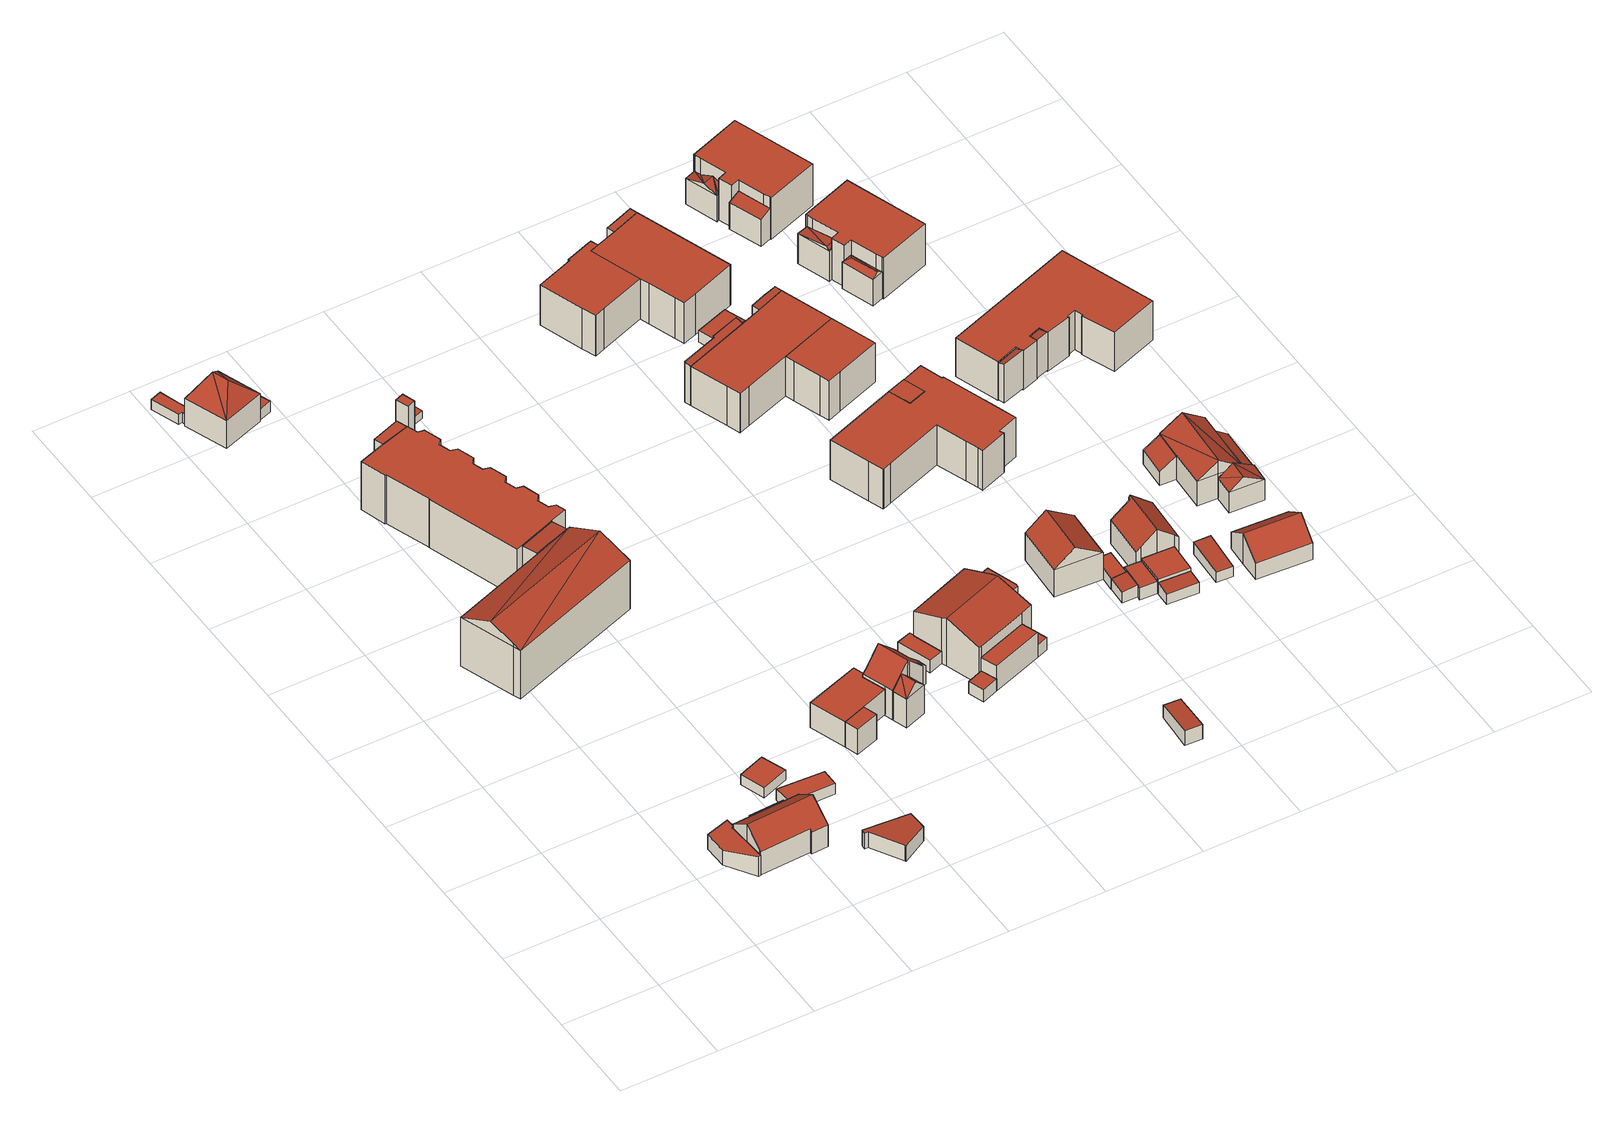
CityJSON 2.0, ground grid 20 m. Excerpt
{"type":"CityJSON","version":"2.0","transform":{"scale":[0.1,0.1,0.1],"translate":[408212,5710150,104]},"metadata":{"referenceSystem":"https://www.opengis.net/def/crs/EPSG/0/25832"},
"CityObjects":{
"building1":{"type":"Building","attributes":{"Gemeindeschluessel":"05978036","Geometrietyp2DReferenz":"3000","function":"31001_2460","roofType":"2100","measuredHeight":4.91},"geometry":[{"type":"MultiSurface","lod":"2","boundaries":[[[0,1,2,3]],[[1,4,5,2]],[[4,6,7,5]],[[6,8,9,7]],[[8,10,11,9]],[[10,12,13,11]],[[12,14,15,13]],[[14,0,3,15]],[[14,12,10,8,6,4,1,0]],[[3,2,5,7,9,11,13,15]]],"semantics":{"surfaces":[{"type":"WallSurface"},{"type":"RoofSurface"},{"type":"GroundSurface"}],"values":[0,0,0,0,0,0,0,0,1,2]}}]},
"building2":{"type":"Building","attributes":{"Gemeindeschluessel":"05978036","Geometrietyp2DReferenz":"3000","function":"31001_1000"},"children":["building2-1","building2-2"]},
"building2-1":{"type":"BuildingPart","attributes":{"roofType":"3100","measuredHeight":8.75},"parents":["building2"],"geometry":[{"type":"MultiSurface","lod":"2","boundaries":[[[16,17,18,19]],[[17,20,21,18]],[[20,22,23,21]],[[22,24,25,23]],[[24,26,27,25]],[[26,28,29,27]],[[28,30,31,29]],[[30,32,33,34,31]],[[35,16,19,36,37]],[[30,28,26,24,22,20,17]],[[17,16,35,32,30]],[[19,18,21,23,25,27,29,31,34,36]],[[37,33,32,35]],[[37,36,34,33]]],"semantics":{"surfaces":[{"type":"WallSurface"},{"type":"RoofSurface"},{"type":"GroundSurface"},{"type":"ClosureSurface"}],"values":[0,0,0,0,0,0,0,0,0,1,1,2,0,3]}}]},
"building2-2":{"type":"BuildingPart","attributes":{"roofType":"2100","measuredHeight":4.16},"parents":["building2"],"geometry":[{"type":"MultiSurface","lod":"2","boundaries":[[[33,38,39,34]],[[38,40,41,39]],[[40,42,43,41]],[[42,44,45,43]],[[44,46,47,45]],[[46,37,36,47]],[[46,44,42,40,38,33,37]],[[36,34,39,41,43,45,47]],[[33,34,36,37]]],"semantics":{"surfaces":[{"type":"WallSurface"},{"type":"RoofSurface"},{"type":"GroundSurface"},{"type":"ClosureSurface"}],"values":[0,0,0,0,0,0,1,2,3]}}]},
"building3":{"type":"Building","attributes":{"Gemeindeschluessel":"05978036","Geometrietyp2DReferenz":"3000","function":"31001_2460","roofType":"1000","measuredHeight":2.38},"geometry":[{"type":"MultiSurface","lod":"2","boundaries":[[[48,49,50,51]],[[49,52,53,50]],[[52,54,55,53]],[[54,48,51,55]],[[54,52,49,48]],[[51,50,53,55]]],"semantics":{"surfaces":[{"type":"WallSurface"},{"type":"RoofSurface"},{"type":"GroundSurface"}],"values":[0,0,0,0,1,2]}}]},
"building4":{"type":"Building","attributes":{"Gemeindeschluessel":"05978036","Geometrietyp2DReferenz":"3000","function":"31001_2460","roofType":"1000","measuredHeight":2.55},"geometry":[{"type":"MultiSurface","lod":"2","boundaries":[[[56,57,58,59]],[[57,60,61,58]],[[60,62,63,61]],[[62,56,59,63]],[[62,60,57,56]],[[59,58,61,63]]],"semantics":{"surfaces":[{"type":"WallSurface"},{"type":"RoofSurface"},{"type":"GroundSurface"}],"values":[0,0,0,0,1,2]}}]},
"building5":{"type":"Building","attributes":{"Gemeindeschluessel":"05978036","Geometrietyp2DReferenz":"3000","function":"31001_2000","roofType":"2100","measuredHeight":3.71},"geometry":[{"type":"MultiSurface","lod":"2","boundaries":[[[64,65,66,67]],[[65,68,69,66]],[[68,70,71,69]],[[70,72,73,71]],[[72,74,75,73]],[[74,76,77,75]],[[76,64,67,77]],[[76,74,72,70,68,65,64]],[[67,66,69,71,73,75,77]]],"semantics":{"surfaces":[{"type":"WallSurface"},{"type":"RoofSurface"},{"type":"GroundSurface"}],"values":[0,0,0,0,0,0,0,1,2]}}]},
"building6":{"type":"Building","attributes":{"Gemeindeschluessel":"05978036","Geometrietyp2DReferenz":"3000","function":"31001_3060","roofType":"3100","measuredHeight":14.71},"geometry":[{"type":"MultiSurface","lod":"2","boundaries":[[[78,79,80,81]],[[79,82,83,80]],[[82,84,85,83]],[[84,86,87,85]],[[86,88,89,87]],[[88,90,91,89]],[[90,92,93,91]],[[92,94,95,93]],[[94,96,97,95]],[[96,98,99,97]],[[98,78,81,99]],[[90,100,101]],[[100,90,88,86,84,82,79,78,98]],[[101,94,92]],[[94,101,100,102]],[[94,102,96]],[[96,102,100,98]],[[90,101,92]],[[81,80,83,85,87,89,91,93,95,97,99]]],"semantics":{"surfaces":[{"type":"WallSurface"},{"type":"RoofSurface"},{"type":"GroundSurface"}],"values":[0,0,0,0,0,0,0,0,0,0,0,1,1,1,1,0,0,0,2]}}]},
"building7":{"type":"Building","attributes":{"Gemeindeschluessel":"05978036","Geometrietyp2DReferenz":"3000","function":"31001_1000"},"children":["building7-1","building7-2"]},
"building7-1":{"type":"BuildingPart","attributes":{"roofType":"3200","measuredHeight":11.27},"parents":["building7"],"geometry":[{"type":"MultiSurface","lod":"2","boundaries":[[[103,104,105,106]],[[104,107,108,105]],[[107,109,110,108]],[[109,111,112,110]],[[111,113,114,115,112]],[[116,117,118,119,120]],[[117,121,122,118]],[[121,103,106,122]],[[109,107,123]],[[121,117,116,113,111,124]],[[121,123,107,104,103]],[[123,121,124]],[[124,109,123]],[[109,124,111]],[[106,105,108,110,112,115,119,118,122]],[[120,114,113,116]],[[120,119,115,114]]],"semantics":{"surfaces":[{"type":"WallSurface"},{"type":"RoofSurface"},{"type":"GroundSurface"},{"type":"ClosureSurface"}],"values":[0,0,0,0,0,0,0,0,1,1,1,1,1,1,2,0,3]}}]},
"building7-2":{"type":"BuildingPart","attributes":{"roofType":"1000","measuredHeight":2.42},"parents":["building7"],"geometry":[{"type":"MultiSurface","lod":"2","boundaries":[[[125,120,119,126]],[[114,127,128,115]],[[127,129,130,128]],[[129,131,132,130]],[[131,133,134,132]],[[133,125,126,134]],[[133,131,129,127,114,120,125]],[[126,119,115,128,130,132,134]],[[115,119,120,114]]],"semantics":{"surfaces":[{"type":"WallSurface"},{"type":"RoofSurface"},{"type":"GroundSurface"},{"type":"ClosureSurface"}],"values":[0,0,0,0,0,0,1,2,3]}}]},
"building8":{"type":"Building","attributes":{"Gemeindeschluessel":"05978036","Geometrietyp2DReferenz":"3000","function":"31001_2460","roofType":"1000","measuredHeight":2.62},"geometry":[{"type":"MultiSurface","lod":"2","boundaries":[[[135,136,137,138]],[[136,139,140,137]],[[139,141,142,140]],[[141,135,138,142]],[[141,139,136,135]],[[138,137,140,142]]],"semantics":{"surfaces":[{"type":"WallSurface"},{"type":"RoofSurface"},{"type":"GroundSurface"}],"values":[0,0,0,0,1,2]}}]},
"building9":{"type":"Building","attributes":{"Gemeindeschluessel":"05978036","Geometrietyp2DReferenz":"3000","function":"31001_3060"},"children":["building9-1","building9-2","building9-3"]},
"building9-1":{"type":"BuildingPart","attributes":{"roofType":"1000","measuredHeight":11.55},"parents":["building9"],"geometry":[{"type":"MultiSurface","lod":"2","boundaries":[[[143,144,145,146]],[[144,147,148,145]],[[149,143,146,150]],[[149,147,144,143]],[[146,145,148,150]],[[150,148,147,149]]],"semantics":{"surfaces":[{"type":"WallSurface"},{"type":"RoofSurface"},{"type":"GroundSurface"},{"type":"ClosureSurface"}],"values":[0,0,0,1,2,3]}}]},
"building9-2":{"type":"BuildingPart","attributes":{"roofType":"1000","measuredHeight":11.58},"parents":["building9"],"geometry":[{"type":"MultiSurface","lod":"2","boundaries":[[[151,152,153]],[[151,154,155,152]],[[154,156,157,155]],[[156,158,159,157]],[[158,160,161,159]],[[160,162,163,161]],[[162,164,165,163]],[[164,166,149,150,165]],[[167,168,169,148,147]],[[168,170,171,169]],[[170,172,173,171]],[[172,174,175,173]],[[174,176,177,175]],[[176,178,179,177]],[[178,180,181,179]],[[180,182,183,181]],[[182,184,185,183]],[[184,186,187,185]],[[186,188,189,187]],[[188,190,191,189]],[[190,192,193,191]],[[192,194,195,193]],[[194,196,197,195]],[[196,198,199,197]],[[198,200,201,199]],[[200,202,203,201]],[[202,204,205,203]],[[204,206,207,205]],[[206,208,209,210,207]],[[208,206,204,202,200,198,196,194,192,190,188,186,184,182,180,178,176,174,172,170,168,167,166,164,162,160,158,156,154,151]],[[152,155,157,159,161,163,165,150,148,169,171,173,175,177,179,181,183,185,187,189,191,193,195,197,199,201,203,205,207,210]],[[147,149,166,167]],[[147,148,150,149]],[[153,209,208,151]],[[153,152,210,209]]],"semantics":{"surfaces":[{"type":"WallSurface"},{"type":"RoofSurface"},{"type":"GroundSurface"},{"type":"ClosureSurface"}],"values":[0,0,0,0,0,0,0,0,0,0,0,0,0,0,0,0,0,0,0,0,0,0,0,0,0,0,0,0,0,1,2,0,3,0,3]}}]},
"building9-3":{"type":"BuildingPart","attributes":{"roofType":"2100","measuredHeight":11.82},"parents":["building9"],"geometry":[{"type":"MultiSurface","lod":"2","boundaries":[[[211,153,152,212]],[[209,213,214,210]],[[213,215,216,214]],[[215,217,218,216]],[[217,219,220,218]],[[219,211,212,220]],[[219,217,215,213,209,153,211]],[[212,152,210,214,216,218,220]],[[210,152,153,209]]],"semantics":{"surfaces":[{"type":"WallSurface"},{"type":"RoofSurface"},{"type":"GroundSurface"},{"type":"ClosureSurface"}],"values":[0,0,0,0,0,0,1,2,3]}}]},
"building10":{"type":"Building","attributes":{"Gemeindeschluessel":"05978036","Geometrietyp2DReferenz":"3000","function":"31001_1100"},"children":["building10-1","building10-2"]},
"building10-1":{"type":"BuildingPart","attributes":{"roofType":"1000","measuredHeight":5.94},"parents":["building10"],"geometry":[{"type":"MultiSurface","lod":"2","boundaries":[[[221,222,223,224]],[[222,225,226,223]],[[225,227,228,226]],[[227,225,222,221]],[[224,223,226,228]],[[227,221,224,228]]],"semantics":{"surfaces":[{"type":"WallSurface"},{"type":"RoofSurface"},{"type":"GroundSurface"},{"type":"ClosureSurface"}],"values":[0,0,0,1,2,3]}}]},
"building10-2":{"type":"BuildingPart","attributes":{"roofType":"1000","measuredHeight":5.94},"parents":["building10"],"geometry":[{"type":"MultiSurface","lod":"2","boundaries":[[[227,229,230,228]],[[229,231,232,230]],[[231,233,234,232]],[[233,235,236,234]],[[235,237,238,236]],[[237,221,224,238]],[[237,235,233,231,229,227,221]],[[224,228,230,232,234,236,238]],[[221,227,228,224]]],"semantics":{"surfaces":[{"type":"WallSurface"},{"type":"RoofSurface"},{"type":"GroundSurface"},{"type":"ClosureSurface"}],"values":[0,0,0,0,0,0,1,2,3]}}]},
"building11":{"type":"Building","attributes":{"Gemeindeschluessel":"05978036","Geometrietyp2DReferenz":"3000","function":"31001_2500","roofType":"1000","measuredHeight":10.93},"geometry":[{"type":"MultiSurface","lod":"2","boundaries":[[[239,240,241,242]],[[240,243,244,241]],[[243,245,246,244]],[[245,239,242,246]],[[245,243,240,239]],[[242,241,244,246]]],"semantics":{"surfaces":[{"type":"WallSurface"},{"type":"RoofSurface"},{"type":"GroundSurface"}],"values":[0,0,0,0,1,2]}}]},
"building12":{"type":"Building","attributes":{"Gemeindeschluessel":"05978036","Geometrietyp2DReferenz":"3000","function":"31001_2500","roofType":"1000","measuredHeight":1.71},"geometry":[{"type":"MultiSurface","lod":"2","boundaries":[[[247,248,249,250]],[[248,251,252,249]],[[251,253,254,252]],[[253,247,250,254]],[[253,251,248,247]],[[250,249,252,254]]],"semantics":{"surfaces":[{"type":"WallSurface"},{"type":"RoofSurface"},{"type":"GroundSurface"}],"values":[0,0,0,0,1,2]}}]},
"building13":{"type":"Building","attributes":{"Gemeindeschluessel":"05978036","Geometrietyp2DReferenz":"3000","function":"31001_1100"},"children":["building13-1","building13-2"]},
"building13-1":{"type":"BuildingPart","attributes":{"roofType":"3100","measuredHeight":11.23},"parents":["building13"],"geometry":[{"type":"MultiSurface","lod":"2","boundaries":[[[255,256,257,258]],[[256,259,260,257]],[[259,261,262,260]],[[261,263,264,262]],[[263,265,266,264]],[[265,267,268,266]],[[267,269,270,268]],[[269,271,272,270]],[[271,273,274,275,272]],[[276,277,278,279,280]],[[276,255,258,277]],[[281,273,271,269,267,265,263,261,259]],[[259,256,255,276,280,281]],[[258,257,260,262,264,266,268,270,272,275,282,278,277]],[[283,274,273,281,284]],[[282,275,274,283]],[[280,285,284,281]],[[282,283,279,278]],[[279,283,284,285,280]]],"semantics":{"surfaces":[{"type":"WallSurface"},{"type":"RoofSurface"},{"type":"GroundSurface"},{"type":"ClosureSurface"}],"values":[0,0,0,0,0,0,0,0,0,0,0,1,1,2,0,3,0,3,3]}}]},
"building13-2":{"type":"BuildingPart","attributes":{"roofType":"3100","measuredHeight":9.32},"parents":["building13"],"geometry":[{"type":"MultiSurface","lod":"2","boundaries":[[[286,287,288,289]],[[287,279,278,288]],[[274,286,289,275]],[[290,286,274]],[[274,284,285,290]],[[287,290,285]],[[280,287,285]],[[287,280,279]],[[286,290,287]],[[289,288,278,282,275]],[[275,282,283,274]],[[282,278,279,283]],[[283,284,274]],[[279,280,285,284,283]]],"semantics":{"surfaces":[{"type":"WallSurface"},{"type":"RoofSurface"},{"type":"GroundSurface"},{"type":"ClosureSurface"}],"values":[0,0,0,1,1,1,1,0,0,2,3,3,0,3]}}]},
"building14":{"type":"Building","attributes":{"Gemeindeschluessel":"05978036","Geometrietyp2DReferenz":"3000","function":"31001_2460","roofType":"1000","measuredHeight":2.86},"geometry":[{"type":"MultiSurface","lod":"2","boundaries":[[[291,292,293,294]],[[292,295,296,293]],[[295,297,298,296]],[[297,299,300,298]],[[299,301,302,300]],[[301,291,294,302]],[[301,299,297,295,292,291]],[[294,293,296,298,300,302]]],"semantics":{"surfaces":[{"type":"WallSurface"},{"type":"RoofSurface"},{"type":"GroundSurface"}],"values":[0,0,0,0,0,0,1,2]}}]},
"building15":{"type":"Building","attributes":{"Gemeindeschluessel":"05978036","Geometrietyp2DReferenz":"3000","function":"51009_1610","roofType":"1000","measuredHeight":2.88},"geometry":[{"type":"MultiSurface","lod":"2","boundaries":[[[303,304,305,306]],[[304,307,308,305]],[[307,309,310,308]],[[309,303,306,310]],[[309,307,304,303]],[[306,305,308,310]]],"semantics":{"surfaces":[{"type":"WallSurface"},{"type":"RoofSurface"},{"type":"GroundSurface"}],"values":[0,0,0,0,1,2]}}]},
"building16":{"type":"Building","attributes":{"Gemeindeschluessel":"05978036","Geometrietyp2DReferenz":"3000","function":"31001_1000"},"children":["building16-1","building16-2"]},
"building16-1":{"type":"BuildingPart","attributes":{"roofType":"1000","measuredHeight":5.97},"parents":["building16"],"geometry":[{"type":"MultiSurface","lod":"2","boundaries":[[[311,312,313,314]],[[312,315,308,313]],[[315,316,305,308]],[[316,317,318,305]],[[317,316,315,312,311]],[[314,313,308,305,318]],[[314,318,317,311]]],"semantics":{"surfaces":[{"type":"WallSurface"},{"type":"RoofSurface"},{"type":"GroundSurface"},{"type":"ClosureSurface"}],"values":[0,0,0,0,1,2,3]}}]},
"building16-2":{"type":"BuildingPart","attributes":{"roofType":"3100","measuredHeight":11.4},"parents":["building16"],"geometry":[{"type":"MultiSurface","lod":"2","boundaries":[[[319,320,321,318,317]],[[320,322,323,321]],[[322,324,294,323]],[[324,325,302,294]],[[325,326,300,302]],[[326,327,328,300]],[[327,329,330,328]],[[329,331,332,330]],[[331,333,334,332]],[[333,335,336,334]],[[335,337,314,336]],[[337,311,314]],[[333,331,329,327,326,325,324,322]],[[322,320,319,337,335,333]],[[318,321,323,294,302,300,328,330,332,334,336,314]],[[317,311,337,319]],[[317,318,314,311]]],"semantics":{"surfaces":[{"type":"WallSurface"},{"type":"RoofSurface"},{"type":"GroundSurface"},{"type":"ClosureSurface"}],"values":[0,0,0,0,0,0,0,0,0,0,0,0,1,1,2,0,3]}}]},
"building17":{"type":"Building","attributes":{"Gemeindeschluessel":"05978036","Geometrietyp2DReferenz":"3000","function":"51009_1610","roofType":"1000","measuredHeight":2.83},"geometry":[{"type":"MultiSurface","lod":"2","boundaries":[[[338,339,336,314]],[[339,340,341,336]],[[340,342,313,341]],[[342,338,314,313]],[[342,340,339,338]],[[314,336,341,313]]],"semantics":{"surfaces":[{"type":"WallSurface"},{"type":"RoofSurface"},{"type":"GroundSurface"}],"values":[0,0,0,0,1,2]}}]},
"building18":{"type":"Building","attributes":{"Gemeindeschluessel":"05978036","Geometrietyp2DReferenz":"3000","function":"31001_2460","roofType":"2100","measuredHeight":3.5},"geometry":[{"type":"MultiSurface","lod":"2","boundaries":[[[343,344,345,346]],[[344,347,348,345]],[[347,349,350,348]],[[349,343,346,350]],[[349,347,344,343]],[[346,345,348,350]]],"semantics":{"surfaces":[{"type":"WallSurface"},{"type":"RoofSurface"},{"type":"GroundSurface"}],"values":[0,0,0,0,1,2]}}]},
"building19":{"type":"Building","attributes":{"Gemeindeschluessel":"05978036","Geometrietyp2DReferenz":"3000","function":"31001_2460","roofType":"1000","measuredHeight":2.81},"geometry":[{"type":"MultiSurface","lod":"2","boundaries":[[[351,352,353,354]],[[352,355,356,353]],[[355,357,358,356]],[[357,359,332,358]],[[359,360,330,332]],[[360,361,328,330]],[[361,351,354,328]],[[361,360,359,357,355,352,351]],[[354,353,356,358,332,330,328]]],"semantics":{"surfaces":[{"type":"WallSurface"},{"type":"RoofSurface"},{"type":"GroundSurface"}],"values":[0,0,0,0,0,0,0,1,2]}}]},
"building20":{"type":"Building","attributes":{"Gemeindeschluessel":"05978036","Geometrietyp2DReferenz":"3000","function":"31001_1000","roofType":"3100","measuredHeight":10.24},"geometry":[{"type":"MultiSurface","lod":"2","boundaries":[[[362,363,364,365]],[[363,366,367,364]],[[366,368,369,367]],[[368,370,371,369]],[[370,362,365,371]],[[370,372,373,362]],[[366,363,373,372,368]],[[368,372,370]],[[362,373,363]],[[365,364,367,369,371]]],"semantics":{"surfaces":[{"type":"WallSurface"},{"type":"RoofSurface"},{"type":"GroundSurface"}],"values":[0,0,0,0,0,1,1,0,0,2]}}]},
"building21":{"type":"Building","attributes":{"Gemeindeschluessel":"05978036","Geometrietyp2DReferenz":"3000","function":"31001_1000"},"children":["building21-1","building21-2","building21-3"]},
"building21-1":{"type":"BuildingPart","attributes":{"roofType":"1000","measuredHeight":9.67},"parents":["building21"],"geometry":[{"type":"MultiSurface","lod":"2","boundaries":[[[374,375,376,377]],[[375,378,379,376]],[[378,380,381,379]],[[380,382,383,381]],[[380,378,375,374,382]],[[383,377,376,379,381]],[[377,383,382,374]]],"semantics":{"surfaces":[{"type":"WallSurface"},{"type":"RoofSurface"},{"type":"GroundSurface"},{"type":"ClosureSurface"}],"values":[0,0,0,0,1,2,3]}}]},
"building21-2":{"type":"BuildingPart","attributes":{"roofType":"1000","measuredHeight":9.71},"parents":["building21"],"geometry":[{"type":"MultiSurface","lod":"2","boundaries":[[[384,385,386,387]],[[385,388,389,386]],[[388,390,391,389]],[[390,392,393,391]],[[392,394,395,393]],[[394,396,397,395]],[[396,398,399,397]],[[398,400,401,399]],[[400,402,403,401]],[[402,400,398,396,394,392,390,388,385,384,404]],[[405,387,386,389,391,393,395,397,399,401,403]],[[387,405,404,384]],[[405,403,402,404]]],"semantics":{"surfaces":[{"type":"WallSurface"},{"type":"RoofSurface"},{"type":"GroundSurface"},{"type":"ClosureSurface"}],"values":[0,0,0,0,0,0,0,0,0,1,2,3,3]}}]},
"building21-3":{"type":"BuildingPart","attributes":{"roofType":"1000","measuredHeight":9.73},"parents":["building21"],"geometry":[{"type":"MultiSurface","lod":"2","boundaries":[[[406,407,408,409]],[[407,410,411,408]],[[410,412,413,411]],[[412,414,415,413]],[[414,416,417,415]],[[416,384,387,417]],[[374,377,403,402]],[[406,409,383,382]],[[382,374,402,404,384,416,414,412,410,407,406]],[[409,408,411,413,415,417,387,405,403,377,383]],[[404,405,387,384]],[[402,403,405,404]],[[382,383,377,374]]],"semantics":{"surfaces":[{"type":"WallSurface"},{"type":"RoofSurface"},{"type":"GroundSurface"},{"type":"ClosureSurface"}],"values":[0,0,0,0,0,0,0,0,1,2,3,3,3]}}]},
"building22":{"type":"Building","attributes":{"Gemeindeschluessel":"05978036","Geometrietyp2DReferenz":"3000","function":"31001_2460","roofType":"2100","measuredHeight":2.82},"geometry":[{"type":"MultiSurface","lod":"2","boundaries":[[[418,419,420,421]],[[419,422,423,420]],[[422,424,425,423]],[[424,418,421,425]],[[424,422,419,418]],[[421,420,423,425]]],"semantics":{"surfaces":[{"type":"WallSurface"},{"type":"RoofSurface"},{"type":"GroundSurface"}],"values":[0,0,0,0,1,2]}}]},
"building23":{"type":"Building","attributes":{"Gemeindeschluessel":"05978036","Geometrietyp2DReferenz":"3000","function":"31001_1000"},"children":["building23-1","building23-2","building23-3","building23-4"]},
"building23-1":{"type":"BuildingPart","attributes":{"roofType":"1000","measuredHeight":9.4},"parents":["building23"],"geometry":[{"type":"MultiSurface","lod":"2","boundaries":[[[426,427,428,429]],[[427,430,431,428]],[[430,432,433,431]],[[432,434,435,433]],[[434,436,437,435]],[[436,438,439,437]],[[426,429,440,441]],[[441,438,436,434,432,430,427,426]],[[429,428,431,433,435,437,439,440]],[[441,440,439,438]]],"semantics":{"surfaces":[{"type":"WallSurface"},{"type":"RoofSurface"},{"type":"GroundSurface"},{"type":"ClosureSurface"}],"values":[0,0,0,0,0,0,0,1,2,3]}}]},
"building23-2":{"type":"BuildingPart","attributes":{"roofType":"2100","measuredHeight":9.74},"parents":["building23"],"geometry":[{"type":"MultiSurface","lod":"2","boundaries":[[[442,443,444,445]],[[443,446,447,444]],[[446,448,449,447]],[[448,450,451,449]],[[450,452,453,451]],[[450,448,446,443,442,452]],[[453,445,444,447,449,451]],[[445,453,452,442]]],"semantics":{"surfaces":[{"type":"WallSurface"},{"type":"RoofSurface"},{"type":"GroundSurface"},{"type":"ClosureSurface"}],"values":[0,0,0,0,0,1,2,3]}}]},
"building23-3":{"type":"BuildingPart","attributes":{"roofType":"1000","measuredHeight":9.37},"parents":["building23"],"geometry":[{"type":"MultiSurface","lod":"2","boundaries":[[[454,455,456,453,452]],[[441,440,457,458]],[[438,459,460,439]],[[459,461,462,460]],[[461,463,464,462]],[[463,465,466,464]],[[465,467,442,445,466]],[[467,465,463,461,459,438,441,458,455,454]],[[453,456,457,440,439,460,462,464,466,445]],[[458,457,456,455]],[[439,440,441,438]],[[452,442,467,454]],[[452,453,445,442]]],"semantics":{"surfaces":[{"type":"WallSurface"},{"type":"RoofSurface"},{"type":"GroundSurface"},{"type":"ClosureSurface"}],"values":[0,0,0,0,0,0,0,1,2,3,3,0,3]}}]},
"building23-4":{"type":"BuildingPart","attributes":{"roofType":"2100","measuredHeight":9.43},"parents":["building23"],"geometry":[{"type":"MultiSurface","lod":"2","boundaries":[[[468,469,470,471]],[[469,472,473,470]],[[472,474,475,473]],[[474,458,457,475]],[[455,468,471,456]],[[455,458,474,472,469,468]],[[471,470,473,475,457,456]],[[456,457,458,455]]],"semantics":{"surfaces":[{"type":"WallSurface"},{"type":"RoofSurface"},{"type":"GroundSurface"},{"type":"ClosureSurface"}],"values":[0,0,0,0,0,1,2,3]}}]},
"building24":{"type":"Building","attributes":{"Gemeindeschluessel":"05978036","Geometrietyp2DReferenz":"3000","function":"31001_2460","roofType":"1000","measuredHeight":2.51},"geometry":[{"type":"MultiSurface","lod":"2","boundaries":[[[476,422,477,478]],[[422,479,480,477]],[[479,481,482,480]],[[481,483,484,482]],[[483,485,486,484]],[[485,476,478,486]],[[485,483,481,479,422,476]],[[478,477,480,482,484,486]]],"semantics":{"surfaces":[{"type":"WallSurface"},{"type":"RoofSurface"},{"type":"GroundSurface"}],"values":[0,0,0,0,0,0,1,2]}}]},
"building25":{"type":"Building","attributes":{"Gemeindeschluessel":"05978036","Geometrietyp2DReferenz":"3000","function":"31001_1000"},"children":["building25-1","building25-2"]},
"building25-1":{"type":"BuildingPart","attributes":{"roofType":"1000","measuredHeight":9.52},"parents":["building25"],"geometry":[{"type":"MultiSurface","lod":"2","boundaries":[[[487,488,489,490]],[[488,491,492,489]],[[491,493,494,492]],[[493,495,496,494]],[[495,497,498,496]],[[497,499,500,498]],[[501,502,503,504]],[[502,505,506,503]],[[505,507,508,506]],[[507,509,510,508]],[[509,511,512,510]],[[511,513,514,512]],[[513,515,516,514]],[[515,517,518,516]],[[517,519,520,518]],[[519,521,522,520]],[[521,523,524,522]],[[523,487,490,524]],[[523,521,519,517,515,513,511,509,507,505,502,501,525,526,499,497,495,493,491,488,487]],[[490,489,492,494,496,498,500,527,528,504,503,506,508,510,512,514,516,518,520,522,524]],[[527,500,499,526]],[[528,527,526,525]],[[504,528,525,501]]],"semantics":{"surfaces":[{"type":"WallSurface"},{"type":"RoofSurface"},{"type":"GroundSurface"},{"type":"ClosureSurface"}],"values":[0,0,0,0,0,0,0,0,0,0,0,0,0,0,0,0,0,0,1,2,3,3,3]}}]},
"building25-2":{"type":"BuildingPart","attributes":{"roofType":"1000","measuredHeight":9.56},"parents":["building25"],"geometry":[{"type":"MultiSurface","lod":"2","boundaries":[[[529,530,501,504,500,499]],[[531,532,530,529]],[[500,504,528,527]],[[525,501,530,532]],[[525,528,504,501]],[[526,525,532,531]],[[526,527,528,525]],[[499,526,531,529]],[[499,500,527,526]]],"semantics":{"surfaces":[{"type":"WallSurface"},{"type":"RoofSurface"},{"type":"GroundSurface"},{"type":"ClosureSurface"}],"values":[0,1,2,0,3,0,3,0,3]}}]},
"building26":{"type":"Building","attributes":{"Gemeindeschluessel":"05978036","Geometrietyp2DReferenz":"3000","function":"31001_2460","roofType":"1000","measuredHeight":2.94},"geometry":[{"type":"MultiSurface","lod":"2","boundaries":[[[533,534,535,536]],[[534,537,538,535]],[[537,539,540,538]],[[539,541,542,540]],[[541,543,544,542]],[[543,545,546,544]],[[545,533,536,546]],[[545,543,541,539,537,534,533]],[[536,535,538,540,542,544,546]]],"semantics":{"surfaces":[{"type":"WallSurface"},{"type":"RoofSurface"},{"type":"GroundSurface"}],"values":[0,0,0,0,0,0,0,1,2]}}]},
"building27":{"type":"Building","attributes":{"Gemeindeschluessel":"05978036","Geometrietyp2DReferenz":"3000","function":"31001_2460","roofType":"1000","measuredHeight":2.66},"geometry":[{"type":"MultiSurface","lod":"2","boundaries":[[[547,548,549,550]],[[548,551,552,549]],[[551,553,554,552]],[[553,547,550,554]],[[553,551,548,547]],[[550,549,552,554]]],"semantics":{"surfaces":[{"type":"WallSurface"},{"type":"RoofSurface"},{"type":"GroundSurface"}],"values":[0,0,0,0,1,2]}}]},
"building28":{"type":"Building","attributes":{"Gemeindeschluessel":"05978036","Geometrietyp2DReferenz":"3000","function":"51009_1610","roofType":"2100","measuredHeight":2.74},"geometry":[{"type":"MultiSurface","lod":"2","boundaries":[[[555,556,557,558]],[[556,559,560,557]],[[559,561,562,560]],[[561,555,558,562]],[[561,559,556,555]],[[558,557,560,562]]],"semantics":{"surfaces":[{"type":"WallSurface"},{"type":"RoofSurface"},{"type":"GroundSurface"}],"values":[0,0,0,0,1,2]}}]},
"building29":{"type":"Building","attributes":{"Gemeindeschluessel":"05978036","Geometrietyp2DReferenz":"3000","function":"31001_1310","roofType":"1000","measuredHeight":3.57},"geometry":[{"type":"MultiSurface","lod":"2","boundaries":[[[563,564,546,565]],[[564,566,544,546]],[[566,567,568,544]],[[567,569,570,568]],[[569,563,565,570]],[[569,567,566,564,563]],[[565,546,544,568,570]]],"semantics":{"surfaces":[{"type":"WallSurface"},{"type":"RoofSurface"},{"type":"GroundSurface"}],"values":[0,0,0,0,0,1,2]}}]},
"building30":{"type":"Building","attributes":{"Gemeindeschluessel":"05978036","Geometrietyp2DReferenz":"3000","function":"31001_1000","roofType":"3100","measuredHeight":9.17},"geometry":[{"type":"MultiSurface","lod":"2","boundaries":[[[571,572,573,574]],[[572,575,576,573]],[[575,577,578,576]],[[577,579,580,578]],[[579,581,582,580]],[[581,583,584,582]],[[583,585,586,584]],[[585,587,588,586]],[[587,589,590,588]],[[589,571,574,590]],[[585,583,581,579,577,575,572]],[[572,571,589,587,585]],[[574,573,576,578,580,582,584,586,588,590]]],"semantics":{"surfaces":[{"type":"WallSurface"},{"type":"RoofSurface"},{"type":"GroundSurface"}],"values":[0,0,0,0,0,0,0,0,0,0,1,1,2]}}]},
"building31":{"type":"Building","attributes":{"Gemeindeschluessel":"05978036","Geometrietyp2DReferenz":"3000","function":"31001_2460","roofType":"2100","measuredHeight":2.92},"geometry":[{"type":"MultiSurface","lod":"2","boundaries":[[[591,592,593,594]],[[592,595,596,593]],[[595,597,598,596]],[[597,591,594,598]],[[597,595,592,591]],[[594,593,596,598]]],"semantics":{"surfaces":[{"type":"WallSurface"},{"type":"RoofSurface"},{"type":"GroundSurface"}],"values":[0,0,0,0,1,2]}}]},
"building32":{"type":"Building","attributes":{"Gemeindeschluessel":"05978036","Geometrietyp2DReferenz":"3000","function":"31001_1000","roofType":"3100","measuredHeight":7.45},"geometry":[{"type":"MultiSurface","lod":"2","boundaries":[[[599,600,601,602]],[[600,603,604,601]],[[603,605,606,604]],[[605,607,608,606]],[[607,609,610,608]],[[609,611,612,610]],[[611,599,602,612]],[[607,605,603,600,599]],[[599,611,609,607]],[[602,601,604,606,608,610,612]]],"semantics":{"surfaces":[{"type":"WallSurface"},{"type":"RoofSurface"},{"type":"GroundSurface"}],"values":[0,0,0,0,0,0,0,1,1,2]}}]},
"building33":{"type":"Building","attributes":{"Gemeindeschluessel":"05978036","Geometrietyp2DReferenz":"3000","function":"51009_1610","roofType":"2100","measuredHeight":9.35},"geometry":[{"type":"MultiSurface","lod":"2","boundaries":[[[613,614,615,616]],[[614,617,618,615]],[[617,619,620,618]],[[619,613,616,620]],[[619,617,614,613]],[[616,615,618,620]]],"semantics":{"surfaces":[{"type":"WallSurface"},{"type":"RoofSurface"},{"type":"GroundSurface"}],"values":[0,0,0,0,1,2]}}]},
"building34":{"type":"Building","attributes":{"Gemeindeschluessel":"05978036","Geometrietyp2DReferenz":"3000","function":"31001_1000"},"children":["building34-1","building34-2","building34-3","building34-4"]},
"building34-1":{"type":"BuildingPart","attributes":{"roofType":"3100","measuredHeight":9.01},"parents":["building34"],"geometry":[{"type":"MultiSurface","lod":"2","boundaries":[[[621,622,623,624,625]],[[622,626,627,628,623]],[[629,630,631,632,633]],[[630,634,635,631]],[[636,637,634,630]],[[637,636,638,639]],[[629,638,636]],[[638,629,626,622,640]],[[621,640,622]],[[629,636,630]],[[635,641,624,623,628,632,631]],[[641,635,634,637,642]],[[625,643,621]],[[624,641,642,625]],[[625,642,637,643]],[[633,627,626,629]],[[633,632,628,627]],[[638,640,621,643,639]],[[639,643,637]]],"semantics":{"surfaces":[{"type":"WallSurface"},{"type":"RoofSurface"},{"type":"GroundSurface"},{"type":"ClosureSurface"}],"values":[0,0,0,0,1,1,1,1,0,0,2,3,0,3,3,0,3,0,3]}}]},
"building34-2":{"type":"BuildingPart","attributes":{"roofType":"2100","measuredHeight":6.11},"parents":["building34"],"geometry":[{"type":"MultiSurface","lod":"2","boundaries":[[[644,645,646,635,634]],[[645,647,648,646]],[[645,644,649,650,647]],[[648,641,635,646]],[[648,647,650,642,641]],[[637,642,650,649]],[[634,637,649,644]],[[634,635,641,642,637]]],"semantics":{"surfaces":[{"type":"WallSurface"},{"type":"RoofSurface"},{"type":"GroundSurface"},{"type":"ClosureSurface"}],"values":[0,0,1,2,3,3,0,3]}}]},
"building34-3":{"type":"BuildingPart","attributes":{"roofType":"2100","measuredHeight":5.6},"parents":["building34"],"geometry":[{"type":"MultiSurface","lod":"2","boundaries":[[[627,651,652,628]],[[651,653,654,652]],[[653,633,632,654]],[[633,653,651,627]],[[628,652,654,632]],[[628,632,633,627]]],"semantics":{"surfaces":[{"type":"WallSurface"},{"type":"RoofSurface"},{"type":"GroundSurface"},{"type":"ClosureSurface"}],"values":[0,0,0,1,2,3]}}]},
"building34-4":{"type":"BuildingPart","attributes":{"roofType":"3100","measuredHeight":7.37},"parents":["building34"],"geometry":[{"type":"MultiSurface","lod":"2","boundaries":[[[655,656,657,648,647]],[[656,658,659,657]],[[658,625,624,659]],[[658,656,660]],[[661,656,655]],[[656,661,660]],[[625,660,661,639,643]],[[660,625,658]],[[648,657,659,624,641]],[[647,650,655]],[[641,624,625,642]],[[648,641,642,650,647]],[[650,649,637,639,661,655]],[[625,643,637,642]],[[643,639,637]],[[642,637,649,650]]],"semantics":{"surfaces":[{"type":"WallSurface"},{"type":"RoofSurface"},{"type":"GroundSurface"},{"type":"ClosureSurface"}],"values":[0,0,0,0,1,1,1,1,2,0,3,3,0,3,3,3]}}]},
"building35":{"type":"Building","attributes":{"Gemeindeschluessel":"05978036","Geometrietyp2DReferenz":"3000","function":"31001_1000"},"children":["building35-1","building35-2","building35-3"]},
"building35-1":{"type":"BuildingPart","attributes":{"roofType":"2100","measuredHeight":7.27},"parents":["building35"],"geometry":[{"type":"MultiSurface","lod":"2","boundaries":[[[662,663,664,665]],[[666,667,668,669]],[[667,662,665,668]],[[667,666,670,671,663,662]],[[665,664,672,673,669,668]],[[672,664,663,671]],[[670,673,672,671]],[[669,673,670,666]]],"semantics":{"surfaces":[{"type":"WallSurface"},{"type":"RoofSurface"},{"type":"GroundSurface"},{"type":"ClosureSurface"}],"values":[0,0,0,1,2,3,3,3]}}]},
"building35-2":{"type":"BuildingPart","attributes":{"roofType":"1000","measuredHeight":9.99},"parents":["building35"],"geometry":[{"type":"MultiSurface","lod":"2","boundaries":[[[674,675,676,677,664,663]],[[678,679,680,681,682]],[[679,683,684,680]],[[683,685,686,684]],[[685,687,688,686]],[[687,689,666,669,688]],[[687,685,683,679,678,690,691,675,674,692,693,689]],[[669,673,672,664,677,694,695,681,680,684,686,688]],[[670,666,689,693]],[[670,673,669,666]],[[671,670,693,692]],[[671,672,673,670]],[[663,671,692,674]],[[663,664,672,671]],[[696,676,675,691]],[[696,694,677,676]],[[697,698,696,691,690]],[[697,695,694,696]],[[697,696,698]],[[682,697,690,678]],[[682,681,695,697]]],"semantics":{"surfaces":[{"type":"WallSurface"},{"type":"RoofSurface"},{"type":"GroundSurface"},{"type":"ClosureSurface"}],"values":[0,0,0,0,0,0,1,2,0,3,0,3,0,3,0,3,0,3,3,0,3]}}]},
"building35-3":{"type":"BuildingPart","attributes":{"roofType":"5000","measuredHeight":7.49},"parents":["building35"],"geometry":[{"type":"MultiSurface","lod":"2","boundaries":[[[699,682,681,700]],[[676,701,702,677]],[[701,699,700,702]],[[698,676,696]],[[698,701,676]],[[701,698,703]],[[697,703,698]],[[682,703,697]],[[703,682,699]],[[699,701,703]],[[700,681,695,694,677,702]],[[695,681,682,697]],[[694,695,697,696]],[[677,694,696,676]],[[696,697,698]]],"semantics":{"surfaces":[{"type":"WallSurface"},{"type":"RoofSurface"},{"type":"GroundSurface"},{"type":"ClosureSurface"}],"values":[0,0,0,1,1,1,1,1,1,0,2,3,3,3,3]}}]},
"building36":{"type":"Building","attributes":{"Gemeindeschluessel":"05978036","Geometrietyp2DReferenz":"3000","function":"51009_1610","roofType":"2100","measuredHeight":9.16},"geometry":[{"type":"MultiSurface","lod":"2","boundaries":[[[704,705,706,707]],[[705,708,709,706]],[[708,710,711,709]],[[710,704,707,711]],[[710,708,705,704]],[[707,706,709,711]]],"semantics":{"surfaces":[{"type":"WallSurface"},{"type":"RoofSurface"},{"type":"GroundSurface"}],"values":[0,0,0,0,1,2]}}]},
"building37":{"type":"Building","attributes":{"Gemeindeschluessel":"05978036","Geometrietyp2DReferenz":"3000","function":"31001_1000"},"children":["building37-1","building37-2","building37-3"]},
"building37-1":{"type":"BuildingPart","attributes":{"roofType":"5000","measuredHeight":7.15},"parents":["building37"],"geometry":[{"type":"MultiSurface","lod":"2","boundaries":[[[712,713,714,715]],[[716,717,718,719]],[[717,712,715,718]],[[720,717,716]],[[721,720,716]],[[722,720,721]],[[720,722,723]],[[724,723,722,713]],[[724,713,712]],[[720,723,724,712,717]],[[715,714,725,726,719,718]],[[725,714,713,722]],[[726,725,722,721]],[[719,726,721,716]]],"semantics":{"surfaces":[{"type":"WallSurface"},{"type":"RoofSurface"},{"type":"GroundSurface"},{"type":"ClosureSurface"}],"values":[0,0,0,0,1,1,1,1,1,1,2,3,3,3]}}]},
"building37-2":{"type":"BuildingPart","attributes":{"roofType":"5000","measuredHeight":7.84},"parents":["building37"],"geometry":[{"type":"MultiSurface","lod":"2","boundaries":[[[727,728,729,730]],[[731,732,733,734]],[[732,727,730,733]],[[728,735,736]],[[728,737,735]],[[737,728,727]],[[735,731,738]],[[735,732,731]],[[732,735,737]],[[727,732,737]],[[730,729,739,740,734,733]],[[739,729,728,736]],[[740,739,736,738]],[[734,740,738,731]],[[738,736,735]]],"semantics":{"surfaces":[{"type":"WallSurface"},{"type":"RoofSurface"},{"type":"GroundSurface"},{"type":"ClosureSurface"}],"values":[0,0,0,1,1,1,1,1,1,0,2,3,3,3,3]}}]},
"building37-3":{"type":"BuildingPart","attributes":{"roofType":"1000","measuredHeight":9.83},"parents":["building37"],"geometry":[{"type":"MultiSurface","lod":"2","boundaries":[[[741,742,731,734,714,713]],[[743,744,745,729,728]],[[744,746,747,745]],[[746,748,749,747]],[[748,750,751,749]],[[750,752,716,719,751]],[[750,748,746,744,743,753,754,742,741,755,756,752]],[[719,726,725,714,734,740,739,729,745,747,749,751]],[[721,716,752,756]],[[721,726,719,716]],[[722,721,756,755]],[[722,725,726,721]],[[713,722,755,741]],[[713,714,725,722]],[[738,731,742,754]],[[738,740,734,731]],[[736,735,738,754,753]],[[736,739,740,738]],[[736,738,735]],[[728,736,753,743]],[[728,729,739,736]]],"semantics":{"surfaces":[{"type":"WallSurface"},{"type":"RoofSurface"},{"type":"GroundSurface"},{"type":"ClosureSurface"}],"values":[0,0,0,0,0,0,1,2,0,3,0,3,0,3,0,3,0,3,3,0,3]}}]},
"building38":{"type":"Building","attributes":{"Gemeindeschluessel":"05978036","Geometrietyp2DReferenz":"3000","function":"31001_1000","roofType":"1000","measuredHeight":9.34},"geometry":[{"type":"MultiSurface","lod":"2","boundaries":[[[757,758,759,760]],[[758,761,762,759]],[[761,763,764,762]],[[763,765,766,764]],[[765,767,768,766]],[[767,769,770,768]],[[769,771,772,770]],[[771,773,774,772]],[[773,775,776,774]],[[775,777,778,776]],[[777,779,780,778]],[[779,781,782,780]],[[781,783,784,782]],[[783,785,786,784]],[[785,787,788,786]],[[787,757,760,788]],[[787,785,783,781,779,777,775,773,771,769,767,765,763,761,758,757]],[[760,759,762,764,766,768,770,772,774,776,778,780,782,784,786,788]]],"semantics":{"surfaces":[{"type":"WallSurface"},{"type":"RoofSurface"},{"type":"GroundSurface"}],"values":[0,0,0,0,0,0,0,0,0,0,0,0,0,0,0,0,1,2]}}]}
},
"vertices":[
[281,117,86],[277,117,85],[277,117,38],[281,117,38],[238,175,73],[238,175,38],[237,224,73],[237,224,38],[278,226,86],[278,226,38],[279,206,87],[279,206,38],[276,205,86],[276,205,38],[281,120,86],[281,120,38],
[416,210,95],[418,167,127],[418,167,39],[416,210,39],[421,119,91],[421,119,39],[386,117,91],[386,117,39],[386,122,95],[386,122,39],[281,117,95],[281,117,39],[281,120,97],[281,120,39],[279,160,127],[279,160,39],[277,203,95],[277,203,81],[277,203,39],[398,209,95],[398,209,39],[398,209,81],
[276,205,80],[276,205,39],[279,206,80],[279,206,39],[326,208,80],[326,208,39],[325,228,73],[325,228,39],[397,232,73],[397,232,39],
[391,286,62],[373,337,62],[373,337,38],[391,286,38],[428,357,62],[428,357,38],[447,306,62],[447,306,38],
[404,268,67],[501,263,67],[501,263,41],[404,268,41],[501,227,67],[501,227,41],[408,228,67],[408,228,41],
[514,7,84],[513,9,84],[513,9,47],[514,7,47],[476,73,84],[476,73,47],[469,73,84],[469,73,47],[470,83,84],[470,83,47],[567,79,80],[567,79,47],[568,37,81],[568,37,47],
[324,952,126],[327,953,126],[327,953,10],[324,952,10],[363,966,126],[363,966,10],[367,968,126],[367,968,10],[400,979,126],[400,979,10],[405,981,126],[405,981,10],[412,983,126],[412,983,10],[458,854,126],[458,854,10],[172,753,126],[172,753,10],[166,768,126],[166,768,10],[126,882,126],[126,882,10],[149,817,157],[435,919,157],[166,768,133],
[121,1699,73],[154,1611,73],[154,1611,7],[121,1699,7],[154,1610,73],[154,1610,7],[67,1580,73],[67,1580,7],[34,1669,73],[34,1669,7],[38,1670,73],[38,1670,31],[38,1670,7],[53,1675,73],[109,1695,73],[109,1695,7],[53,1675,7],[53,1675,31],[121,1700,73],[121,1700,7],[98,1627,119],[86,1659,119],
[43,1703,31],[43,1703,7],[35,1679,31],[35,1679,7],[27,1677,31],[27,1677,7],[6,1736,31],[6,1736,7],[29,1744,31],[29,1744,7],
[121,1699,34],[148,1708,34],[148,1708,8],[121,1699,8],[181,1621,34],[181,1621,8],[154,1611,34],[154,1611,8],
[236,1358,124],[295,1379,124],[295,1379,9],[236,1358,9],[303,1356,124],[303,1356,9],[243,1338,124],[243,1338,9],
[316,986,125],[316,986,9],[316,986,124],[303,982,125],[303,982,9],[238,1174,125],[238,1174,9],[239,1174,125],[239,1174,9],[206,1267,125],[206,1267,9],[204,1267,125],[204,1267,9],[187,1320,125],[187,1320,9],[243,1338,125],[303,1356,125],[311,1334,125],[311,1334,9],[324,1332,125],[324,1332,9],[336,1296,125],[336,1296,9],[327,1286,125],[327,1286,9],[335,1263,125],[335,1263,9],[349,1260,125],[349,1260,9],[361,1225,125],[361,1225,9],[352,1214,125],[352,1214,9],[359,1192,125],[359,1192,9],[373,1189,125],[373,1189,9],[385,1154,125],[385,1154,9],[376,1143,125],[376,1143,9],[384,1120,125],[384,1120,9],[398,1117,125],[398,1117,9],[409,1083,125],[409,1083,9],[400,1072,125],[400,1072,9],[408,1049,125],[408,1049,9],[422,1046,125],[422,1046,9],[429,1026,125],[429,1026,9],[393,1014,125],[393,1014,9],[394,1014,125],[394,1014,124],[394,1014,9],
[327,953,127],[327,953,9],[405,981,127],[405,981,9],[400,979,127],[400,979,9],[367,967,127],[367,967,9],[363,966,127],[363,966,9],
[628,339,101],[637,311,101],[637,311,41],[628,339,41],[588,294,101],[588,294,41],[579,322,101],[579,322,41],
[553,397,101],[553,397,41],[665,435,101],[665,435,41],[674,408,101],[674,408,41],[666,406,101],[666,406,41],[683,358,101],[683,358,41],
[335,1406,118],[325,1431,118],[325,1431,9],[335,1406,9],[343,1438,118],[343,1438,9],[352,1412,118],[352,1412,9],
[397,1485,26],[402,1468,26],[402,1468,8],[397,1485,8],[376,1459,26],[376,1459,8],[370,1475,26],[370,1475,8],
[666,406,108],[674,408,116],[674,408,39],[666,406,39],[706,420,151],[706,420,39],[747,434,108],[747,434,39],[758,401,108],[758,401,39],[781,409,83],[781,409,39],[787,391,83],[787,391,39],[764,383,108],[764,383,39],[768,370,108],[768,370,39],[734,358,145],[734,358,107],[734,358,39],[683,358,108],[683,358,39],[689,341,39],[689,341,107],[689,341,108],[728,356,151],[728,356,39],[728,356,107],[728,356,114],[711,350,132],
[745,327,107],[699,310,107],[699,310,39],[745,327,39],[722,318,132],
[840,425,64],[811,415,64],[811,415,35],[840,425,35],[787,486,64],[787,486,35],[817,496,64],[817,496,35],[821,487,64],[821,487,35],[819,486,64],[819,486,35],
[841,334,64],[874,346,64],[874,346,35],[841,334,35],[886,314,64],[886,314,35],[852,302,64],[852,302,35],
[981,384,95],[993,351,95],[993,351,35],[981,384,35],[886,314,95],[874,346,95],[874,347,95],[874,347,35],
[874,347,122],[869,345,122],[869,345,35],[844,415,149],[844,415,35],[840,425,145],[819,486,122],[821,487,122],[952,534,122],[952,534,35],[954,534,122],[954,534,35],[975,477,144],[975,477,35],[979,463,149],[979,463,35],[1005,393,122],[1005,393,35],[981,384,122],
[981,384,64],[1005,393,64],[1017,360,64],[1017,360,35],[993,351,64],
[1089,10,83],[1094,91,78],[1094,91,48],[1089,10,48],[1129,89,78],[1129,89,48],[1125,8,83],[1125,8,48],
[949,543,63],[1022,569,63],[1022,569,35],[949,543,35],[1043,508,63],[1043,508,35],[1043,501,63],[1043,501,35],[975,477,63],[954,534,63],[952,534,63],
[1106,580,99],[1203,574,99],[1203,574,34],[1106,580,34],[1198,493,99],[1198,493,34],[1197,465,99],[1197,465,34],[1100,471,99],[1100,471,34],[1141,468,136],[1147,577,136],
[891,1623,99],[885,1638,99],[885,1638,2],[891,1623,2],[919,1650,99],[919,1650,2],[946,1660,99],[946,1660,2],[951,1645,99],[951,1645,2],
[867,1495,99],[773,1462,99],[773,1462,2],[867,1495,2],[751,1454,99],[751,1454,2],[750,1454,99],[750,1454,2],[740,1482,99],[740,1482,2],[708,1573,99],[708,1573,2],[785,1600,99],[785,1600,2],[784,1603,99],[784,1603,2],[843,1624,99],[843,1624,2],[849,1609,99],[849,1609,2],[830,1602,99],[830,1602,2],
[1022,1444,99],[1021,1444,99],[1021,1444,2],[1022,1444,2],[930,1411,99],[930,1411,2],[901,1401,99],[901,1401,2],[894,1420,99],[894,1420,2],[874,1476,99],[874,1476,2],
[1224,392,66],[1193,393,62],[1193,393,37],[1224,392,37],[1195,434,62],[1195,434,37],[1226,432,66],[1226,432,37],
[1132,1133,105],[1040,1100,105],[1040,1100,11],[1132,1133,11],[1011,1090,105],[1011,1090,11],[1011,1091,105],[1011,1091,11],[1004,1109,105],[1004,1109,11],[984,1165,105],[984,1165,11],[978,1184,105],[978,1184,11],[1099,1227,11],[1099,1227,105],
[822,1249,104],[818,1262,108],[818,1262,11],[822,1249,11],[895,1289,108],[895,1289,11],[894,1292,109],[894,1292,11],[954,1313,109],[954,1313,11],[959,1297,104],[959,1297,11],
[959,1297,105],[1001,1312,105],[1001,1312,11],[1061,1334,11],[1061,1334,105],[883,1151,105],[883,1151,11],[861,1143,105],[861,1143,11],[860,1143,105],[860,1143,11],[850,1171,105],[850,1171,11],[822,1249,105],
[996,1327,106],[1028,1339,106],[1028,1339,11],[996,1327,11],[1055,1348,106],[1055,1348,11],[1056,1349,106],[1056,1349,11],
[1226,432,62],[1195,434,36],[1226,432,36],[1197,465,62],[1197,465,36],[1198,493,62],[1198,493,36],[1229,492,62],[1229,492,36],[1227,443,62],[1227,443,36],
[1107,883,117],[986,840,117],[986,840,22],[1107,883,22],[969,834,117],[969,834,22],[967,834,117],[967,834,22],[956,864,117],[956,864,22],[927,947,117],[927,947,22],[1080,1001,117],[1080,1001,22],[1118,1014,117],[1163,1030,117],[1163,1030,22],[1118,1014,22],[1179,983,117],[1179,983,22],[1182,984,117],[1182,984,22],[1212,899,117],[1212,899,22],[1218,881,117],[1218,881,22],[1237,828,117],[1237,828,22],[1194,813,117],[1194,813,22],[1198,804,117],[1198,804,22],[1142,784,117],[1142,784,22],[1139,794,117],[1139,794,22],[1130,820,117],[1130,820,22],[1134,968,117],[1096,955,117],[1096,955,22],[1134,968,22],
[1080,1001,118],[1118,1014,118],[1096,955,118],[1134,968,118],
[1223,383,67],[1224,392,67],[1224,392,38],[1223,383,38],[1226,432,67],[1226,432,38],[1227,443,67],[1227,443,38],[1251,442,67],[1251,442,38],[1261,441,67],[1261,441,38],[1258,381,67],[1258,381,38],
[937,1342,35],[921,1386,35],[921,1386,8],[937,1342,8],[989,1409,35],[989,1409,8],[1005,1366,35],[1005,1366,8],
[1323,375,66],[1321,343,64],[1321,343,39],[1323,375,39],[1256,347,64],[1256,347,39],[1258,379,66],[1258,379,39],
[1258,379,73],[1258,381,73],[1258,379,38],[1261,441,73],[1327,438,73],[1327,438,38],[1323,375,73],[1323,375,38],
[1327,438,100],[1293,440,128],[1293,440,36],[1327,438,36],[1261,441,101],[1261,441,36],[1251,442,92],[1251,442,36],[1256,537,92],[1256,537,36],[1294,535,124],[1294,535,36],[1295,541,124],[1295,541,36],[1299,541,128],[1299,541,36],[1342,538,92],[1342,538,36],[1336,437,92],[1336,437,36],
[1361,352,62],[1366,436,67],[1366,436,38],[1361,352,38],[1400,434,67],[1400,434,38],[1395,350,62],[1395,350,38],
[1542,362,111],[1541,348,100],[1541,348,37],[1542,362,37],[1538,316,76],[1538,316,37],[1425,323,76],[1425,323,37],[1427,369,111],[1427,369,37],[1430,415,76],[1430,415,37],[1544,408,76],[1544,408,37],
[1333,988,110],[1339,972,116],[1339,972,23],[1333,988,23],[1291,958,115],[1291,958,23],[1287,971,110],[1287,971,23],
[1481,544,89],[1440,546,89],[1440,546,30],[1481,544,30],[1481,544,79],[1444,624,89],[1444,624,86],[1444,624,30],[1448,687,89],[1537,682,89],[1537,682,30],[1448,687,30],[1448,687,86],[1535,640,89],[1535,640,30],[1492,684,120],[1529,541,89],[1484,544,120],[1509,542,103],[1481,544,118],[1529,541,30],[1529,541,79],[1493,543,89],
[1535,640,91],[1558,638,74],[1558,638,30],[1553,540,74],[1553,540,30],[1529,541,91],[1546,540,79],
[1411,626,63],[1411,626,30],[1415,689,63],[1415,689,30],
[1553,540,79],[1550,498,79],[1550,498,30],[1479,502,79],[1479,502,30],[1508,500,104],[1510,542,104],
[1122,1613,67],[1128,1615,69],[1128,1615,3],[1122,1613,3],[1170,1554,76],[1146,1545,67],[1146,1545,3],[1170,1554,3],[1165,1567,76],[1146,1621,76],[1146,1621,3],[1165,1567,3],
[1128,1615,103],[1118,1642,103],[1118,1642,65],[1118,1642,3],[1113,1716,103],[1112,1718,103],[1112,1718,3],[1113,1716,3],[1113,1716,65],[1220,1757,103],[1220,1757,3],[1279,1589,103],[1279,1589,3],[1171,1551,103],[1171,1551,3],[1170,1554,103],[1117,1703,103],[1136,1649,103],[1146,1621,103],[1165,1567,103],[1136,1649,3],[1117,1703,3],[1136,1649,65],[1117,1703,65],[1127,1676,78],
[1089,1708,65],[1089,1708,3],[1113,1640,65],[1113,1640,3],[1103,1667,78],
[1394,1009,111],[1401,991,114],[1401,991,23],[1394,1009,23],[1375,983,114],[1375,983,23],[1369,1000,111],[1369,1000,23],
[1208,1371,74],[1213,1373,74],[1213,1373,11],[1208,1371,11],[1255,1312,74],[1231,1303,74],[1231,1303,11],[1255,1312,11],[1243,1308,83],[1250,1325,74],[1231,1379,74],[1223,1363,83],[1215,1368,78],[1231,1379,11],[1250,1325,11],
[1174,1466,83],[1198,1474,83],[1198,1474,11],[1174,1466,11],[1204,1400,83],[1198,1398,83],[1198,1398,11],[1204,1400,11],[1219,1413,90],[1202,1461,83],[1196,1405,90],[1221,1407,83],[1202,1461,11],[1221,1407,11],
[1213,1373,110],[1204,1400,110],[1198,1474,110],[1197,1477,110],[1197,1477,11],[1305,1515,110],[1305,1515,11],[1364,1347,110],[1364,1347,11],[1256,1309,110],[1256,1309,11],[1255,1312,110],[1202,1461,110],[1221,1407,110],[1231,1379,110],[1250,1325,110],
[1333,988,113],[1287,971,113],[1287,971,20],[1333,988,20],[1255,1063,113],[1255,1063,20],[1533,1160,113],[1533,1160,20],[1602,965,113],[1602,965,20],[1502,930,113],[1502,930,20],[1475,997,113],[1475,997,20],[1477,998,113],[1477,998,20],[1471,1015,113],[1471,1015,20],[1453,1008,113],[1453,1008,20],[1454,1006,113],[1454,1006,20],[1401,991,113],[1401,991,20],[1394,1009,113],[1394,1009,20],[1369,1000,113],[1369,1000,20],[1375,983,113],[1375,983,20],[1339,972,113],[1339,972,20]
]}
